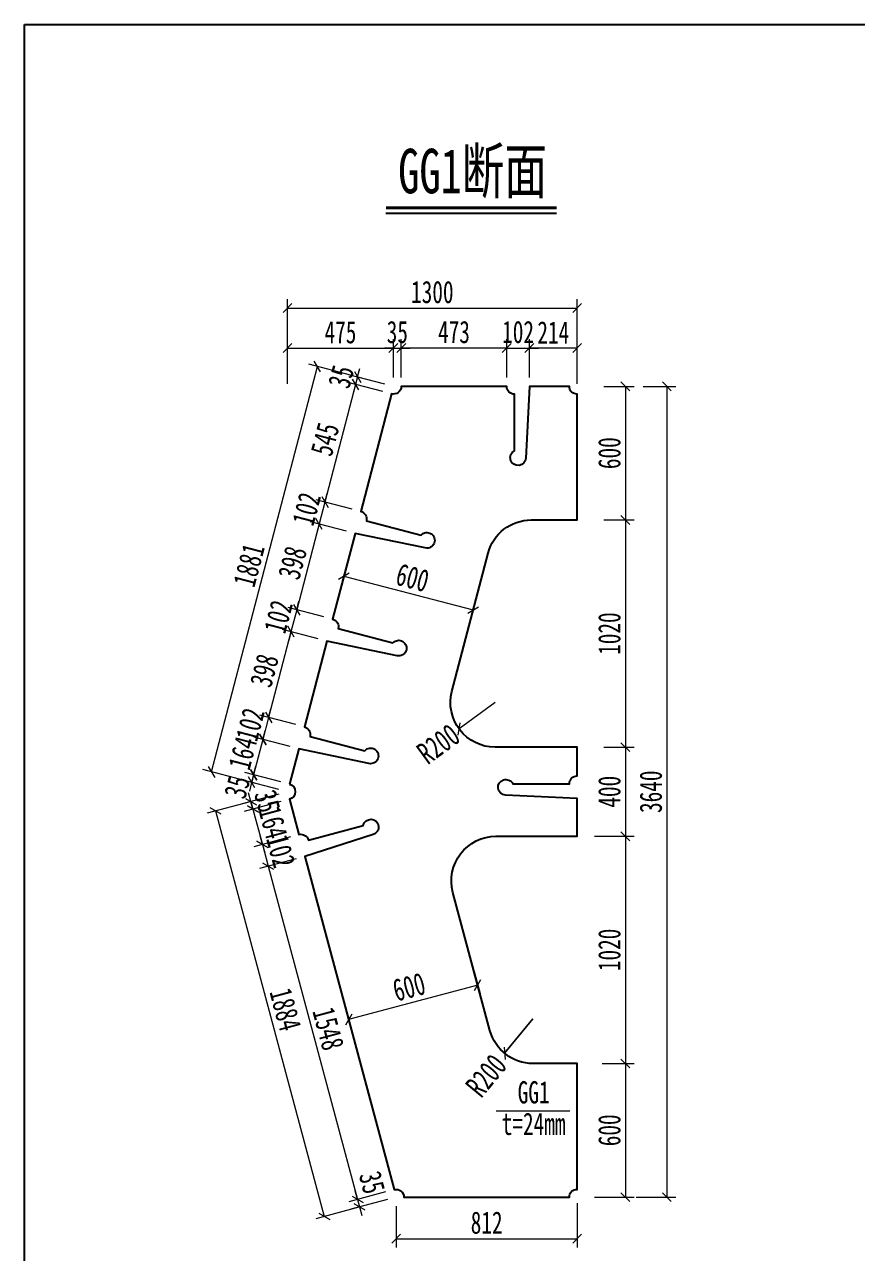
# Model space of a CAD drawing. Header units: millimetres. Extents: x -89049 to 410567, y -307459 to -100425.
# Drawn here: x 136773 to 140506, y -263266 to -257754 of the extents above; entities that cross this region are included whole.
import ezdxf
from ezdxf.enums import TextEntityAlignment as Align

# ---------------------------------------------------------------- set-up
doc = ezdxf.new("R2010")
doc.units = ezdxf.units.MM
doc.layers.get('Defpoints').update_dxf_attribs({"color": 8})
for name, color, linetype, lineweight in [('文字', 7, 'Continuous', 15), ('标注线及字体', 2, 'Continuous', 15), ('细实线', 4, 'Continuous', 15), ('钢板粗线', 1, 'Continuous', 25)]:
    doc.layers.add(name, color=color, linetype=linetype, lineweight=lineweight)
doc.styles.add('111', font='', dxfattribs={"width": 0.7})
doc.styles.add('BM_Dim', font='', dxfattribs={"width": 0.85})
doc.styles.get('111').set_extended_font_data('仿宋_GB2312')
doc.styles.get('BM_Dim').set_extended_font_data('仿宋_GB2312')
doc.dimstyles.new('200', dxfattribs={"dimscale": 0, "dimtxt": 2.5, "dimasz": 1, "dimexe": 1, "dimexo": 1, "dimgap": 0.6, "dimtad": 1, "dimdec": 0, "dimdsep": 46, "dimtxsty": '111', "dimblk": 'OBLIQUE', "dimcen": 0, "dimclrd": 4, "dimclre": 4, "dimclrt": 4, "dimadec": 1, "dimazin": 2, "dimtfac": 1, "dimtdec": 0, "dimtix": 1, "dimtmove": 2, "dimatfit": 3, "dimfxl": 4, "dimfxlon": 1, "dimtolj": 1, "dimlwd": -1, "dimlwe": -1, "dimarcsym": 0})

# ---------------------------------------------------------------- blocks, each defined once
blk = doc.blocks.new('_Oblique')
at = {"color": 0, "linetype": 'ByBlock', "lineweight": -2}
blk.add_line((-0.5, -0.5), (0.5, 0.5), dxfattribs=at)
blk = doc.blocks.new('*D2321')
at = {"layer": 'Defpoints', "color": 0, "transparency": 16777216}
for p in [(138463.4, -259206), (138428.4, -259377.9), (138463.4, -259377.9)]:
    blk.add_point(p, dxfattribs=at)
at = {"layer": '细实线', "color": 4, "transparency": 16777216}
for p, q in [((138428.4, -259206), (138388.4, -259206)), ((138428.4, -259337.9), (138428.4, -259166)), ((138428.4, -259206), (138463.4, -259206)), ((138463.4, -259337.9), (138463.4, -259166)), ((138463.4, -259206), (138503.4, -259206))]:
    blk.add_line(p, q, dxfattribs=at)
at = {"layer": '细实线', "color": 4, "transparency": 16777216, "xscale": 40, "yscale": 40, "zscale": 40}
blk.add_blockref('_Oblique', (138428.4, -259206), dxfattribs=at)
at = {"layer": '细实线', "color": 4, "transparency": 16777216, "xscale": 40, "yscale": 40, "zscale": 40, "rotation": 180}
blk.add_blockref('_Oblique', (138463.4, -259206), dxfattribs=at)
at = {"layer": '细实线', "color": 4, "transparency": 16777216, "insert": (138445.9, -259134.5), "char_height": 100, "attachment_point": 5, "style": '111'}
blk.add_mtext('\\A1;35', dxfattribs=at)
blk = doc.blocks.new('*D2322')
at = {"layer": 'Defpoints', "color": 0, "transparency": 16777216}
for p in [(138463.4, -259206), (138463.4, -259377.9), (138936.7, -259378)]:
    blk.add_point(p, dxfattribs=at)
at = {"layer": '细实线', "color": 4, "transparency": 16777216}
for p, q in [((138463.4, -259337.9), (138463.4, -259166)), ((138936.7, -259206), (138463.4, -259206)), ((138936.7, -259338), (138936.7, -259166))]:
    blk.add_line(p, q, dxfattribs=at)
at = {"layer": '细实线', "color": 4, "transparency": 16777216, "xscale": 40, "yscale": 40, "zscale": 40, "rotation": 180}
blk.add_blockref('_Oblique', (138463.4, -259206), dxfattribs=at)
at = {"layer": '细实线', "color": 4, "transparency": 16777216, "xscale": 40, "yscale": 40, "zscale": 40}
blk.add_blockref('_Oblique', (138936.7, -259206), dxfattribs=at)
at = {"layer": '细实线', "color": 4, "transparency": 16777216, "insert": (138700.1, -259134.5), "char_height": 100, "attachment_point": 5, "style": '111'}
blk.add_mtext('\\A1;473', dxfattribs=at)
blk = doc.blocks.new('*D2323')
at = {"layer": 'Defpoints', "color": 0, "transparency": 16777216}
for p in [(139038.7, -259206), (138936.7, -259377.9), (139038.7, -259377.9)]:
    blk.add_point(p, dxfattribs=at)
at = {"layer": '细实线', "color": 4, "transparency": 16777216}
for p, q in [((138936.7, -259206), (138896.7, -259206)), ((138936.7, -259337.9), (138936.7, -259166)), ((138936.7, -259206), (139038.7, -259206)), ((139038.7, -259337.9), (139038.7, -259166)), ((139038.7, -259206), (139078.7, -259206))]:
    blk.add_line(p, q, dxfattribs=at)
at = {"layer": '细实线', "color": 4, "transparency": 16777216, "xscale": 40, "yscale": 40, "zscale": 40}
blk.add_blockref('_Oblique', (138936.7, -259206), dxfattribs=at)
at = {"layer": '细实线', "color": 4, "transparency": 16777216, "xscale": 40, "yscale": 40, "zscale": 40, "rotation": 180}
blk.add_blockref('_Oblique', (139038.7, -259206), dxfattribs=at)
at = {"layer": '细实线', "color": 4, "transparency": 16777216, "insert": (138987.7, -259134.5), "char_height": 100, "attachment_point": 5, "style": '111'}
blk.add_mtext('\\A1;102', dxfattribs=at)
blk = doc.blocks.new('*D2324')
at = {"layer": 'Defpoints', "color": 0, "transparency": 16777216}
for p in [(139038.7, -259206), (139038.7, -259377.9), (139252.7, -259420.6)]:
    blk.add_point(p, dxfattribs=at)
at = {"layer": '细实线', "color": 4, "transparency": 16777216}
for p, q in [((139038.7, -259337.9), (139038.7, -259166)), ((139252.7, -259206), (139038.7, -259206)), ((139252.7, -259366), (139252.7, -259166))]:
    blk.add_line(p, q, dxfattribs=at)
at = {"layer": '细实线', "color": 4, "transparency": 16777216, "xscale": 40, "yscale": 40, "zscale": 40, "rotation": 180}
blk.add_blockref('_Oblique', (139038.7, -259206), dxfattribs=at)
at = {"layer": '细实线', "color": 4, "transparency": 16777216, "xscale": 40, "yscale": 40, "zscale": 40}
blk.add_blockref('_Oblique', (139252.7, -259206), dxfattribs=at)
at = {"layer": '细实线', "color": 4, "transparency": 16777216, "insert": (139145.7, -259135.6), "char_height": 100, "attachment_point": 5, "style": '111'}
blk.add_mtext('\\A1;214', dxfattribs=at)
blk = doc.blocks.new('*D2325')
at = {"layer": 'Defpoints', "color": 0, "transparency": 16777216}
for p in [(139252.7, -259026.7), (137953.2, -259357.5), (139252.7, -259420.6)]:
    blk.add_point(p, dxfattribs=at)
at = {"layer": '细实线', "color": 4, "transparency": 16777216}
for p, q in [((137953.2, -259186.7), (137953.2, -258986.7)), ((137953.2, -259026.7), (139252.7, -259026.7)), ((139252.7, -259186.7), (139252.7, -258986.7))]:
    blk.add_line(p, q, dxfattribs=at)
at = {"layer": '细实线', "color": 4, "transparency": 16777216, "xscale": 40, "yscale": 40, "zscale": 40, "rotation": 180}
blk.add_blockref('_Oblique', (137953.2, -259026.7), dxfattribs=at)
at = {"layer": '细实线', "color": 4, "transparency": 16777216, "xscale": 40, "yscale": 40, "zscale": 40}
blk.add_blockref('_Oblique', (139252.7, -259026.7), dxfattribs=at)
at = {"layer": '细实线', "color": 4, "transparency": 16777216, "insert": (138603, -258955.1), "char_height": 100, "attachment_point": 5, "style": '111'}
blk.add_mtext('\\A1;1300', dxfattribs=at)
blk = doc.blocks.new('*D2326')
at = {"layer": 'Defpoints', "color": 0, "transparency": 16777216}
for p in [(138258.6, -259369.7), (138419.6, -259411.8), (138428.4, -259377.9)]:
    blk.add_point(p, dxfattribs=at)
at = {"layer": '细实线', "color": 4, "transparency": 16777216}
for p, q in [((138267.4, -259335.9), (138277.5, -259297.2)), ((138380.9, -259401.7), (138219.9, -259359.6)), ((138389.7, -259367.8), (138228.7, -259325.8)), ((138258.6, -259369.7), (138248.5, -259408.4)), ((138267.4, -259335.9), (138258.6, -259369.7))]:
    blk.add_line(p, q, dxfattribs=at)
at = {"layer": '细实线', "color": 4, "transparency": 16777216, "xscale": 40, "yscale": 40, "zscale": 40}
for p, rotation in [((138267.4, -259335.9), 255.3669732226288), ((138258.6, -259369.7), 75.36697322262874)]:
    blk.add_blockref('_Oblique', p, dxfattribs=dict(at, rotation=rotation))
at = {"layer": '细实线', "color": 4, "transparency": 16777216, "insert": (138193.8, -259334.7), "char_height": 100, "attachment_point": 5, "rotation": 75.367, "style": '111'}
blk.add_mtext('\\A1;35', dxfattribs=at)
blk = doc.blocks.new('*D2327')
at = {"layer": 'Defpoints', "color": 0, "transparency": 16777216}
for p in [(138419.6, -259411.8), (138120.9, -259897.2), (138281.8, -259939.2)]:
    blk.add_point(p, dxfattribs=at)
at = {"layer": '细实线', "color": 4, "transparency": 16777216}
for p, q in [((138258.6, -259369.7), (138120.9, -259897.2)), ((138380.9, -259401.7), (138219.9, -259359.6)), ((138243.1, -259929.1), (138082.2, -259887.1))]:
    blk.add_line(p, q, dxfattribs=at)
at = {"layer": '细实线', "color": 4, "transparency": 16777216, "xscale": 40, "yscale": 40, "zscale": 40}
for p, rotation in [((138258.6, -259369.7), 75.3669732225821), ((138120.9, -259897.2), 255.3669732225821)]:
    blk.add_blockref('_Oblique', p, dxfattribs=dict(at, rotation=rotation))
at = {"layer": '细实线', "color": 4, "transparency": 16777216, "insert": (138121.5, -259615.6), "char_height": 100, "attachment_point": 5, "rotation": 75.367, "style": '111'}
blk.add_mtext('\\A1;545', dxfattribs=at)
blk = doc.blocks.new('*D2328')
at = {"layer": 'Defpoints', "color": 0, "transparency": 16777216}
for p in [(138281.8, -259939.2), (138095.1, -259995.9), (138256.1, -260037.9)]:
    blk.add_point(p, dxfattribs=at)
at = {"layer": '细实线', "color": 4, "transparency": 16777216}
for p, q in [((138120.9, -259897.2), (138131, -259858.5)), ((138243.1, -259929.1), (138082.2, -259887.1)), ((138120.9, -259897.2), (138095.1, -259995.9)), ((138217.4, -260027.8), (138056.4, -259985.8)), ((138095.1, -259995.9), (138085, -260034.6))]:
    blk.add_line(p, q, dxfattribs=at)
at = {"layer": '细实线', "color": 4, "transparency": 16777216, "xscale": 40, "yscale": 40, "zscale": 40}
for p, rotation in [((138120.9, -259897.2), 255.3669732225949), ((138095.1, -259995.9), 75.36697322259488)]:
    blk.add_blockref('_Oblique', p, dxfattribs=dict(at, rotation=rotation))
at = {"layer": '细实线', "color": 4, "transparency": 16777216, "insert": (138038.7, -259928.4), "char_height": 100, "attachment_point": 5, "rotation": 75.367, "style": '111'}
blk.add_mtext('\\A1;102', dxfattribs=at)
blk = doc.blocks.new('*D2329')
at = {"layer": 'Defpoints', "color": 0, "transparency": 16777216}
for p in [(138256.1, -260037.9), (137994.5, -260381), (138155.5, -260423)]:
    blk.add_point(p, dxfattribs=at)
at = {"layer": '细实线', "color": 4, "transparency": 16777216}
for p, q in [((138095.1, -259995.9), (137994.5, -260381)), ((138217.4, -260027.8), (138056.4, -259985.8)), ((138116.8, -260412.9), (137955.8, -260370.9))]:
    blk.add_line(p, q, dxfattribs=at)
at = {"layer": '细实线', "color": 4, "transparency": 16777216, "xscale": 40, "yscale": 40, "zscale": 40}
for p, rotation in [((138095.1, -259995.9), 75.36697322257992), ((137994.5, -260381), 255.3669732225799)]:
    blk.add_blockref('_Oblique', p, dxfattribs=dict(at, rotation=rotation))
at = {"layer": '细实线', "color": 4, "transparency": 16777216, "insert": (137975.6, -260170.3), "char_height": 100, "attachment_point": 5, "rotation": 75.367, "style": '111'}
blk.add_mtext('\\A1;398', dxfattribs=at)
blk = doc.blocks.new('*D2330')
at = {"layer": 'Defpoints', "color": 0, "transparency": 16777216}
for p in [(138155.5, -260423), (137968.8, -260479.7), (138129.8, -260521.7)]:
    blk.add_point(p, dxfattribs=at)
at = {"layer": '细实线', "color": 4, "transparency": 16777216}
for p, q in [((137994.5, -260381), (138004.7, -260342.3)), ((138116.8, -260412.9), (137955.8, -260370.9)), ((137994.5, -260381), (137968.8, -260479.7)), ((138091.1, -260511.6), (137930.1, -260469.5)), ((137968.8, -260479.7), (137958.7, -260518.4))]:
    blk.add_line(p, q, dxfattribs=at)
at = {"layer": '细实线', "color": 4, "transparency": 16777216, "xscale": 40, "yscale": 40, "zscale": 40}
for p, rotation in [((137994.5, -260381), 255.3669732225715), ((137968.8, -260479.7), 75.3669732225715)]:
    blk.add_blockref('_Oblique', p, dxfattribs=dict(at, rotation=rotation))
at = {"layer": '细实线', "color": 4, "transparency": 16777216, "insert": (137912.4, -260412.2), "char_height": 100, "attachment_point": 5, "rotation": 75.367, "style": '111'}
blk.add_mtext('\\A1;102', dxfattribs=at)
blk = doc.blocks.new('*D2331')
at = {"layer": 'Defpoints', "color": 0, "transparency": 16777216}
for p in [(138129.8, -260521.7), (137868.2, -260864.7), (138029.2, -260906.8)]:
    blk.add_point(p, dxfattribs=at)
at = {"layer": '细实线', "color": 4, "transparency": 16777216}
for p, q in [((138091.1, -260511.6), (137930.1, -260469.5)), ((137968.8, -260479.7), (137868.2, -260864.7)), ((137990.5, -260896.7), (137829.5, -260854.6))]:
    blk.add_line(p, q, dxfattribs=at)
at = {"layer": '细实线', "color": 4, "transparency": 16777216, "xscale": 40, "yscale": 40, "zscale": 40}
for p, rotation in [((137968.8, -260479.7), 75.36697322257992), ((137868.2, -260864.7), 255.3669732225799)]:
    blk.add_blockref('_Oblique', p, dxfattribs=dict(at, rotation=rotation))
at = {"layer": '细实线', "color": 4, "transparency": 16777216, "insert": (137849.3, -260654.1), "char_height": 100, "attachment_point": 5, "rotation": 75.367, "style": '111'}
blk.add_mtext('\\A1;398', dxfattribs=at)
blk = doc.blocks.new('*D2332')
at = {"layer": 'Defpoints', "color": 0, "transparency": 16777216}
for p in [(138029.2, -260906.8), (137842.5, -260963.4), (138003.4, -261005.5)]:
    blk.add_point(p, dxfattribs=at)
at = {"layer": '细实线', "color": 4, "transparency": 16777216}
for p, q in [((137990.5, -260896.7), (137829.5, -260854.6)), ((137868.2, -260864.7), (137878.3, -260826)), ((137868.2, -260864.7), (137842.5, -260963.4)), ((137964.7, -260995.4), (137803.8, -260953.3)), ((137842.5, -260963.4), (137832.4, -261002.1))]:
    blk.add_line(p, q, dxfattribs=at)
at = {"layer": '细实线', "color": 4, "transparency": 16777216, "xscale": 40, "yscale": 40, "zscale": 40}
for p, rotation in [((137868.2, -260864.7), 255.3669732225949), ((137842.5, -260963.4), 75.36697322259488)]:
    blk.add_blockref('_Oblique', p, dxfattribs=dict(at, rotation=rotation))
at = {"layer": '细实线', "color": 4, "transparency": 16777216, "insert": (137786.1, -260896), "char_height": 100, "attachment_point": 5, "rotation": 75.367, "style": '111'}
blk.add_mtext('\\A1;102', dxfattribs=at)
blk = doc.blocks.new('*D2333')
at = {"layer": 'Defpoints', "color": 0, "transparency": 16777216}
for p in [(138003.4, -261005.5), (137801, -261122.1), (137962, -261164.1)]:
    blk.add_point(p, dxfattribs=at)
at = {"layer": '细实线', "color": 4, "transparency": 16777216}
for p, q in [((137842.5, -260963.4), (137801, -261122.1)), ((137964.7, -260995.4), (137803.8, -260953.3)), ((137842.5, -260963.4), (137852.6, -260924.7)), ((137923.3, -261154), (137762.3, -261112)), ((137801, -261122.1), (137790.9, -261160.8))]:
    blk.add_line(p, q, dxfattribs=at)
at = {"layer": '细实线', "color": 4, "transparency": 16777216, "xscale": 40, "yscale": 40, "zscale": 40}
for p, rotation in [((137842.5, -260963.4), 255.36697322259), ((137801, -261122.1), 75.36697322258996)]:
    blk.add_blockref('_Oblique', p, dxfattribs=dict(at, rotation=rotation))
at = {"layer": '细实线', "color": 4, "transparency": 16777216, "insert": (137752.5, -261024.7), "char_height": 100, "attachment_point": 5, "rotation": 75.367, "style": '111'}
blk.add_mtext('\\A1;164', dxfattribs=at)
blk = doc.blocks.new('*D2334')
at = {"layer": 'Defpoints', "color": 0, "transparency": 16777216}
for p in [(137792.2, -261156), (137962, -261164.1), (137953.2, -261198)]:
    blk.add_point(p, dxfattribs=at)
at = {"layer": '细实线', "color": 4, "transparency": 16777216}
for p, q in [((137923.3, -261154), (137762.3, -261112)), ((137801, -261122.1), (137792.2, -261156)), ((137801, -261122.1), (137811.1, -261083.4)), ((137914.5, -261187.9), (137753.5, -261145.9)), ((137792.2, -261156), (137782.1, -261194.7))]:
    blk.add_line(p, q, dxfattribs=at)
at = {"layer": '细实线', "color": 4, "transparency": 16777216, "xscale": 40, "yscale": 40, "zscale": 40}
for p, rotation in [((137792.2, -261156), 75.36697322281314), ((137801, -261122.1), 255.3669732228131)]:
    blk.add_blockref('_Oblique', p, dxfattribs=dict(at, rotation=rotation))
at = {"layer": '细实线', "color": 4, "transparency": 16777216, "insert": (137727.4, -261176.7), "char_height": 100, "attachment_point": 5, "rotation": 75.367, "style": '111'}
blk.add_mtext('\\A1;35', dxfattribs=at)
blk = doc.blocks.new('*D2335')
at = {"layer": 'Defpoints', "color": 0, "transparency": 16777216}
for p in [(138087.3, -259288.8), (138428.4, -259377.9), (137953.2, -261198)]:
    blk.add_point(p, dxfattribs=at)
at = {"layer": '细实线', "color": 4, "transparency": 16777216}
for p, q in [((137612.1, -261108.9), (138087.3, -259288.8)), ((138242.1, -259329.2), (138048.6, -259278.7)), ((137766.9, -261149.3), (137573.4, -261098.8))]:
    blk.add_line(p, q, dxfattribs=at)
at = {"layer": '细实线', "color": 4, "transparency": 16777216, "xscale": 40, "yscale": 40, "zscale": 40}
for p, rotation in [((138087.3, -259288.8), 75.36697322258955), ((137612.1, -261108.9), 255.3669732225895)]:
    blk.add_blockref('_Oblique', p, dxfattribs=dict(at, rotation=rotation))
at = {"layer": '细实线', "color": 4, "transparency": 16777216, "insert": (137780.4, -260180.8), "char_height": 100, "attachment_point": 5, "rotation": 75.367, "style": '111'}
blk.add_mtext('\\A1;1881', dxfattribs=at)
blk = doc.blocks.new('*D2336')
at = {"layer": 'Defpoints', "color": 0, "transparency": 16777216}
for p in [(137953.2, -261198), (137962.2, -261231.8), (137798, -261275.8)]:
    blk.add_point(p, dxfattribs=at)
at = {"layer": '细实线', "color": 4, "transparency": 16777216}
for p, q in [((137914.5, -261208.3), (137750.3, -261252.3)), ((137923.6, -261242.1), (137759.4, -261286.1)), ((137788.9, -261242), (137778.6, -261203.3)), ((137788.9, -261242), (137798, -261275.8)), ((137798, -261275.8), (137808.3, -261314.4))]:
    blk.add_line(p, q, dxfattribs=at)
at = {"layer": '细实线', "color": 4, "transparency": 16777216, "xscale": 40, "yscale": 40, "zscale": 40}
for p, rotation in [((137788.9, -261242), 284.9948771476882), ((137798, -261275.8), 104.9948771476882)]:
    blk.add_blockref('_Oblique', p, dxfattribs=dict(at, rotation=rotation))
at = {"layer": '细实线', "color": 4, "transparency": 16777216, "insert": (137862.6, -261240.4), "char_height": 100, "attachment_point": 5, "rotation": 284.9949, "style": '111'}
blk.add_mtext('\\A1;35', dxfattribs=at)
blk = doc.blocks.new('*D2337')
at = {"layer": 'Defpoints', "color": 0, "transparency": 16777216}
for p in [(137962.2, -261231.8), (138004.7, -261390.2), (137840.4, -261434.2)]:
    blk.add_point(p, dxfattribs=at)
at = {"layer": '细实线', "color": 4, "transparency": 16777216}
for p, q in [((137923.6, -261242.1), (137759.4, -261286.1)), ((137798, -261275.8), (137787.6, -261237.2)), ((137798, -261275.8), (137840.4, -261434.2)), ((137966, -261400.6), (137801.8, -261444.6)), ((137840.4, -261434.2), (137850.8, -261472.9))]:
    blk.add_line(p, q, dxfattribs=at)
at = {"layer": '细实线', "color": 4, "transparency": 16777216, "xscale": 40, "yscale": 40, "zscale": 40}
for p, rotation in [((137798, -261275.8), 284.9948771477149), ((137840.4, -261434.2), 104.9948771477149)]:
    blk.add_blockref('_Oblique', p, dxfattribs=dict(at, rotation=rotation))
at = {"layer": '细实线', "color": 4, "transparency": 16777216, "insert": (137888.3, -261336.5), "char_height": 100, "attachment_point": 5, "rotation": 284.9949, "style": '111'}
blk.add_mtext('\\A1;164', dxfattribs=at)
blk = doc.blocks.new('*D2338')
at = {"layer": 'Defpoints', "color": 0, "transparency": 16777216}
for p in [(138004.7, -261390.2), (138031.1, -261488.8), (137866.8, -261532.8)]:
    blk.add_point(p, dxfattribs=at)
at = {"layer": '细实线', "color": 4, "transparency": 16777216}
for p, q in [((137966, -261400.6), (137801.8, -261444.6)), ((137840.4, -261434.2), (137830.1, -261395.6)), ((137840.4, -261434.2), (137866.8, -261532.8)), ((137992.4, -261499.1), (137828.2, -261543.1)), ((137866.8, -261532.8), (137877.2, -261571.4))]:
    blk.add_line(p, q, dxfattribs=at)
at = {"layer": '细实线', "color": 4, "transparency": 16777216, "xscale": 40, "yscale": 40, "zscale": 40}
for p, rotation in [((137840.4, -261434.2), 284.9948771476717), ((137866.8, -261532.8), 104.9948771476717)]:
    blk.add_blockref('_Oblique', p, dxfattribs=dict(at, rotation=rotation))
at = {"layer": '细实线', "color": 4, "transparency": 16777216, "insert": (137922.8, -261465), "char_height": 100, "attachment_point": 5, "rotation": 284.9949, "style": '111'}
blk.add_mtext('\\A1;102', dxfattribs=at)
blk = doc.blocks.new('*D2339')
at = {"layer": 'Defpoints', "color": 0, "transparency": 16777216}
for p in [(138031.1, -261488.8), (138431.6, -262984.2), (138267.4, -263028.2)]:
    blk.add_point(p, dxfattribs=at)
at = {"layer": '细实线', "color": 4, "transparency": 16777216}
for p, q in [((137992.4, -261499.1), (137828.2, -261543.1)), ((137866.8, -261532.8), (138267.4, -263028.2)), ((138393, -262994.6), (138228.7, -263038.6))]:
    blk.add_line(p, q, dxfattribs=at)
at = {"layer": '细实线', "color": 4, "transparency": 16777216, "xscale": 40, "yscale": 40, "zscale": 40}
for p, rotation in [((137866.8, -261532.8), 104.9948771477022), ((138267.4, -263028.2), 284.9948771477022)]:
    blk.add_blockref('_Oblique', p, dxfattribs=dict(at, rotation=rotation))
at = {"layer": '细实线', "color": 4, "transparency": 16777216, "insert": (138136.2, -262262), "char_height": 100, "attachment_point": 5, "rotation": 284.9949, "style": '111'}
blk.add_mtext('\\A1;1548', dxfattribs=at)
blk = doc.blocks.new('*D2340')
at = {"layer": 'Defpoints', "color": 0, "transparency": 16777216}
for p in [(138431.6, -262984.2), (138276.4, -263062), (138440.7, -263018)]:
    blk.add_point(p, dxfattribs=at)
at = {"layer": '细实线', "color": 4, "transparency": 16777216}
for p, q in [((138393, -262994.6), (138228.7, -263038.6)), ((138267.4, -263028.2), (138257, -262989.6)), ((138402, -263028.4), (138237.8, -263072.4)), ((138267.4, -263028.2), (138276.4, -263062)), ((138276.4, -263062), (138286.8, -263100.7))]:
    blk.add_line(p, q, dxfattribs=at)
at = {"layer": '细实线', "color": 4, "transparency": 16777216, "xscale": 40, "yscale": 40, "zscale": 40}
for p, rotation in [((138267.4, -263028.2), 284.9948771476882), ((138276.4, -263062), 104.9948771476882)]:
    blk.add_blockref('_Oblique', p, dxfattribs=dict(at, rotation=rotation))
at = {"layer": '细实线', "color": 4, "transparency": 16777216, "insert": (138332.6, -262952.3), "char_height": 100, "attachment_point": 5, "rotation": 284.9949, "style": '111'}
blk.add_mtext('\\A1;35', dxfattribs=at)
blk = doc.blocks.new('*D2341')
at = {"layer": 'Defpoints', "color": 0, "transparency": 16777216}
for p in [(137953.2, -261198), (138440.7, -263018), (138118.3, -263104.4)]:
    blk.add_point(p, dxfattribs=at)
at = {"layer": '细实线', "color": 4, "transparency": 16777216}
for p, q in [((137785.3, -261242.9), (137592.2, -261294.7)), ((137630.8, -261284.3), (138118.3, -263104.4)), ((138272.8, -263063), (138079.7, -263114.7))]:
    blk.add_line(p, q, dxfattribs=at)
at = {"layer": '细实线', "color": 4, "transparency": 16777216, "xscale": 40, "yscale": 40, "zscale": 40}
for p, rotation in [((137630.8, -261284.3), 104.9948771476981), ((138118.3, -263104.4), 284.9948771476981)]:
    blk.add_blockref('_Oblique', p, dxfattribs=dict(at, rotation=rotation))
at = {"layer": '细实线', "color": 4, "transparency": 16777216, "insert": (137943.7, -262175.8), "char_height": 100, "attachment_point": 5, "rotation": 284.9949, "style": '111'}
blk.add_mtext('\\A1;1884', dxfattribs=at)
blk = doc.blocks.new('*D2342')
at = {"layer": 'Defpoints', "color": 0, "transparency": 16777216}
for p in [(139252.7, -262975.2), (138440.7, -263018), (139252.7, -263204.6)]:
    blk.add_point(p, dxfattribs=at)
at = {"layer": '细实线', "color": 4, "transparency": 16777216}
for p, q in [((138440.7, -263058), (138440.7, -263244.6)), ((139252.7, -263044.6), (139252.7, -263244.6)), ((138440.7, -263204.6), (139252.7, -263204.6))]:
    blk.add_line(p, q, dxfattribs=at)
at = {"layer": '细实线', "color": 4, "transparency": 16777216, "xscale": 40, "yscale": 40, "zscale": 40, "rotation": 180}
blk.add_blockref('_Oblique', (138440.7, -263204.6), dxfattribs=at)
at = {"layer": '细实线', "color": 4, "transparency": 16777216, "xscale": 40, "yscale": 40, "zscale": 40}
blk.add_blockref('_Oblique', (139252.7, -263204.6), dxfattribs=at)
at = {"layer": '细实线', "color": 4, "transparency": 16777216, "insert": (138846.7, -263133.1), "char_height": 100, "attachment_point": 5, "style": '111'}
blk.add_mtext('\\A1;812', dxfattribs=at)
blk = doc.blocks.new('*D2343')
at = {"layer": 'Defpoints', "color": 0, "transparency": 16777216}
for p in [(139332.5, -259377.9), (139362.4, -259977.9), (139469.2, -259977.9)]:
    blk.add_point(p, dxfattribs=at)
at = {"layer": '细实线', "color": 4, "transparency": 16777216}
for p, q in [((139372.5, -259377.9), (139509.2, -259377.9)), ((139469.2, -259377.9), (139469.2, -259977.9)), ((139402.4, -259977.9), (139509.2, -259977.9))]:
    blk.add_line(p, q, dxfattribs=at)
at = {"layer": '细实线', "color": 4, "transparency": 16777216, "xscale": 40, "yscale": 40, "zscale": 40}
for p, rotation in [((139469.2, -259377.9), 90), ((139469.2, -259977.9), 270)]:
    blk.add_blockref('_Oblique', p, dxfattribs=dict(at, rotation=rotation))
at = {"layer": '细实线', "color": 4, "transparency": 16777216, "insert": (139397.7, -259677.9), "char_height": 100, "attachment_point": 5, "rotation": 90, "style": '111'}
blk.add_mtext('\\A1;600', dxfattribs=at)
blk = doc.blocks.new('*D2344')
at = {"layer": 'Defpoints', "color": 0, "transparency": 16777216}
for p in [(139332.5, -259977.9), (139362.4, -260997.9), (139469.2, -260997.9)]:
    blk.add_point(p, dxfattribs=at)
at = {"layer": '细实线', "color": 4, "transparency": 16777216}
for p, q in [((139372.5, -259977.9), (139509.2, -259977.9)), ((139469.2, -259977.9), (139469.2, -260997.9)), ((139402.4, -260997.9), (139509.2, -260997.9))]:
    blk.add_line(p, q, dxfattribs=at)
at = {"layer": '细实线', "color": 4, "transparency": 16777216, "xscale": 40, "yscale": 40, "zscale": 40}
for p, rotation in [((139469.2, -259977.9), 90), ((139469.2, -260997.9), 270)]:
    blk.add_blockref('_Oblique', p, dxfattribs=dict(at, rotation=rotation))
at = {"layer": '细实线', "color": 4, "transparency": 16777216, "insert": (139397.7, -260487.9), "char_height": 100, "attachment_point": 5, "rotation": 90, "style": '111'}
blk.add_mtext('\\A1;1020', dxfattribs=at)
blk = doc.blocks.new('*D2345')
at = {"layer": 'Defpoints', "color": 0, "transparency": 16777216}
for p in [(139332.5, -260997.9), (139290.9, -261397.9), (139469.2, -261397.9)]:
    blk.add_point(p, dxfattribs=at)
at = {"layer": '细实线', "color": 4, "transparency": 16777216}
for p, q in [((139372.5, -260997.9), (139509.2, -260997.9)), ((139469.2, -260997.9), (139469.2, -261397.9)), ((139330.9, -261397.9), (139509.2, -261397.9))]:
    blk.add_line(p, q, dxfattribs=at)
at = {"layer": '细实线', "color": 4, "transparency": 16777216, "xscale": 40, "yscale": 40, "zscale": 40}
for p, rotation in [((139469.2, -260997.9), 90), ((139469.2, -261397.9), 270)]:
    blk.add_blockref('_Oblique', p, dxfattribs=dict(at, rotation=rotation))
at = {"layer": '细实线', "color": 4, "transparency": 16777216, "insert": (139397.7, -261197.9), "char_height": 100, "attachment_point": 5, "rotation": 90, "style": '111'}
blk.add_mtext('\\A1;400', dxfattribs=at)
blk = doc.blocks.new('*D2346')
at = {"layer": 'Defpoints', "color": 0, "transparency": 16777216}
for p in [(139332.5, -261397.9), (139325.1, -262418), (139469.2, -262418)]:
    blk.add_point(p, dxfattribs=at)
at = {"layer": '细实线', "color": 4, "transparency": 16777216}
for p, q in [((139372.5, -261397.9), (139509.2, -261397.9)), ((139469.2, -261397.9), (139469.2, -262418)), ((139365.1, -262418), (139509.2, -262418))]:
    blk.add_line(p, q, dxfattribs=at)
at = {"layer": '细实线', "color": 4, "transparency": 16777216, "xscale": 40, "yscale": 40, "zscale": 40}
for p, rotation in [((139469.2, -261397.9), 90), ((139469.2, -262418), 270)]:
    blk.add_blockref('_Oblique', p, dxfattribs=dict(at, rotation=rotation))
at = {"layer": '细实线', "color": 4, "transparency": 16777216, "insert": (139397.7, -261908), "char_height": 100, "attachment_point": 5, "rotation": 90, "style": '111'}
blk.add_mtext('\\A1;1020', dxfattribs=at)
blk = doc.blocks.new('*D2347')
at = {"layer": 'Defpoints', "color": 0, "transparency": 16777216}
for p in [(139332.5, -262418), (139290.9, -263018), (139469.2, -263018)]:
    blk.add_point(p, dxfattribs=at)
at = {"layer": '细实线', "color": 4, "transparency": 16777216}
for p, q in [((139372.5, -262418), (139509.2, -262418)), ((139469.2, -262418), (139469.2, -263018)), ((139330.9, -263018), (139509.2, -263018))]:
    blk.add_line(p, q, dxfattribs=at)
at = {"layer": '细实线', "color": 4, "transparency": 16777216, "xscale": 40, "yscale": 40, "zscale": 40}
for p, rotation in [((139469.2, -262418), 90), ((139469.2, -263018), 270)]:
    blk.add_blockref('_Oblique', p, dxfattribs=dict(at, rotation=rotation))
at = {"layer": '细实线', "color": 4, "transparency": 16777216, "insert": (139397.7, -262718), "char_height": 100, "attachment_point": 5, "rotation": 90, "style": '111'}
blk.add_mtext('\\A1;600', dxfattribs=at)
blk = doc.blocks.new('*D2348')
at = {"layer": 'Defpoints', "color": 0, "transparency": 16777216}
for p in [(138884.5, -260797.9), (138722.9, -260915.8)]:
    blk.add_point(p, dxfattribs=at)
at = {"layer": '细实线', "color": 4, "transparency": 16777216}
for p in [(138884.5, -260797.9), (138722.9, -260915.8)]:
    blk.add_line(p, (138722.9, -260915.8), dxfattribs=at)
blk.add_arc((138884.5, -260797.9), 200, 204.6348, 258.5217, dxfattribs=at)
at = {"layer": '细实线', "color": 4, "transparency": 16777216, "xscale": 40, "yscale": 40, "zscale": 40, "rotation": 36.11316447564208}
blk.add_blockref('_Oblique', (138722.9, -260915.8), dxfattribs=at)
at = {"layer": '细实线', "color": 4, "transparency": 16777216, "insert": (138630.1, -260983.5), "char_height": 100, "attachment_point": 5, "rotation": 36.1132, "style": '111'}
blk.add_mtext('\\A1;R200', dxfattribs=at)
blk = doc.blocks.new('*D2349')
at = {"layer": 'Defpoints', "color": 0, "transparency": 16777216}
for p in [(139054.6, -262218), (138927.3, -262372.3)]:
    blk.add_point(p, dxfattribs=at)
at = {"layer": '细实线', "color": 4, "transparency": 16777216}
for p, q in [((138927.3, -262372.3), (139054.6, -262218)), ((139054.6, -262218), (138927.3, -262372.3))]:
    blk.add_line(p, q, dxfattribs=at)
blk.add_arc((139054.6, -262218), 200, 219.0006, 258.5217, dxfattribs=at)
at = {"layer": '细实线', "color": 4, "transparency": 16777216, "xscale": 40, "yscale": 40, "zscale": 40, "rotation": 230.4788979974689}
blk.add_blockref('_Oblique', (138927.3, -262372.3), dxfattribs=at)
at = {"layer": '细实线', "color": 4, "transparency": 16777216, "insert": (138844.7, -262472.5), "char_height": 100, "attachment_point": 5, "rotation": 50.4789, "style": '111'}
blk.add_mtext('\\A1;R200', dxfattribs=at)
blk = doc.blocks.new('*D2350')
at = {"layer": 'Defpoints', "color": 0, "transparency": 16777216}
for p in [(138778.4, -261959.7), (138198.8, -262115), (138227.2, -262221.1)]:
    blk.add_point(p, dxfattribs=at)
at = {"layer": '细实线', "color": 4, "transparency": 16777216}
for p, q in [((138788.7, -261998.4), (138817.2, -262104.5)), ((138806.8, -262065.9), (138227.2, -262221.1)), ((138209.1, -262153.6), (138237.6, -262259.8))]:
    blk.add_line(p, q, dxfattribs=at)
at = {"layer": '细实线', "color": 4, "transparency": 16777216, "xscale": 40, "yscale": 40, "zscale": 40}
for p, rotation in [((138806.8, -262065.9), 14.99487714769903), ((138227.2, -262221.1), 194.994877147699)]:
    blk.add_blockref('_Oblique', p, dxfattribs=dict(at, rotation=rotation))
at = {"layer": '细实线', "color": 4, "transparency": 16777216, "insert": (138498.5, -262074.4), "char_height": 100, "attachment_point": 5, "rotation": 14.9949, "style": '111'}
blk.add_mtext('\\A1;600', dxfattribs=at)
blk = doc.blocks.new('*D2351')
at = {"layer": 'Defpoints', "color": 0, "transparency": 16777216}
for p in [(138233.8, -260123.2), (138814.3, -260274.8), (138786.4, -260382)]:
    blk.add_point(p, dxfattribs=at)
at = {"layer": '细实线', "color": 4, "transparency": 16777216}
for p, q in [((138223.7, -260161.9), (138195.7, -260269.1)), ((138205.8, -260230.4), (138786.4, -260382)), ((138804.2, -260313.5), (138776.3, -260420.7))]:
    blk.add_line(p, q, dxfattribs=at)
at = {"layer": '细实线', "color": 4, "transparency": 16777216, "xscale": 40, "yscale": 40, "zscale": 40}
for p, rotation in [((138205.8, -260230.4), 165.3669732225838), ((138786.4, -260382), 345.3669732225838)]:
    blk.add_blockref('_Oblique', p, dxfattribs=dict(at, rotation=rotation))
at = {"layer": '细实线', "color": 4, "transparency": 16777216, "insert": (138514.2, -260236.9), "char_height": 100, "attachment_point": 5, "rotation": 345.367, "style": '111'}
blk.add_mtext('\\A1;600', dxfattribs=at)
blk = doc.blocks.new('*D2387')
at = {"layer": 'Defpoints', "color": 0, "transparency": 16777216}
for p in [(139509.2, -259377.9), (139476.8, -263018), (139655.1, -263018)]:
    blk.add_point(p, dxfattribs=at)
at = {"layer": '细实线', "color": 4, "transparency": 16777216}
for p, q in [((139549.2, -259377.9), (139695.1, -259377.9)), ((139655.1, -259377.9), (139655.1, -263018)), ((139516.8, -263018), (139695.1, -263018))]:
    blk.add_line(p, q, dxfattribs=at)
at = {"layer": '细实线', "color": 4, "transparency": 16777216, "xscale": 40, "yscale": 40, "zscale": 40}
for p, rotation in [((139655.1, -259377.9), 90), ((139655.1, -263018), 270)]:
    blk.add_blockref('_Oblique', p, dxfattribs=dict(at, rotation=rotation))
at = {"layer": '细实线', "color": 4, "transparency": 16777216, "insert": (139583.6, -261198), "char_height": 100, "attachment_point": 5, "rotation": 90, "style": '111'}
blk.add_mtext('\\A1;3640', dxfattribs=at)
blk = doc.blocks.new('*D2388')
at = {"layer": 'Defpoints', "color": 0, "transparency": 16777216}
for p in [(138428.4, -259206), (138428.4, -259377.9), (137953.2, -261198)]:
    blk.add_point(p, dxfattribs=at)
at = {"layer": '细实线', "color": 4, "transparency": 16777216}
for p, q in [((137953.2, -259366), (137953.2, -259166)), ((137953.2, -259206), (138428.4, -259206)), ((138428.4, -259337.9), (138428.4, -259166))]:
    blk.add_line(p, q, dxfattribs=at)
at = {"layer": '细实线', "color": 4, "transparency": 16777216, "xscale": 40, "yscale": 40, "zscale": 40, "rotation": 180}
blk.add_blockref('_Oblique', (137953.2, -259206), dxfattribs=at)
at = {"layer": '细实线', "color": 4, "transparency": 16777216, "xscale": 40, "yscale": 40, "zscale": 40}
blk.add_blockref('_Oblique', (138428.4, -259206), dxfattribs=at)
at = {"layer": '细实线', "color": 4, "transparency": 16777216, "insert": (138190.8, -259135.6), "char_height": 100, "attachment_point": 5, "style": '111'}
blk.add_mtext('\\A1;475', dxfattribs=at)

msp = doc.modelspace()

# ---------------------------------------------------------------- linework, layer by layer
at = {"color": 4}
msp.add_line((138394.4, -258600.4), (139160.3, -258600.4), dxfattribs=at)
at = {"color": 6, "const_width": 14.4}
msp.add_lwpolyline([(138394.4, -258576.4), (139160.3, -258576.4)], dxfattribs=at)
at = {"layer": 'Defpoints'}
msp.add_lwpolyline([(136773.4, -257753.6), (152173.4, -257753.6), (152173.4, -267985.6), (136773.4, -267985.6)], close=True, dxfattribs=at)
at = {"layer": '细实线'}
msp.add_line((138889.7, -262630.2), (139220.5, -262630.2), dxfattribs=at)
at = {"layer": '钢板粗线'}
msp.add_lwpolyline([(137962, -261164.1, -0.76991), (137962.2, -261231.8), (138004.7, -261390.2, -0.414025), (138047.5, -261415), (138292.8, -261349.3, -1.730969), (138337.7, -261390), (138031.1, -261488.8), (138431.6, -262984.2, -0.493118), (138475.7, -263018), (139217.7, -263018, -0.414214), (139252.7, -262983), (139252.7, -262418), (139054.6, -262418, -0.339479), (138861.4, -262269.8), (138695.3, -261649.7, -0.493118), (138888.5, -261397.9), (139252.7, -261397.9), (139252.7, -261228.9), (138931, -261212.8, -1.731048), (138963.9, -261161.9), (139217.7, -261161.9, -0.414192), (139252.7, -261126.9), (139252.7, -260997.9), (138884.5, -260997.9, -0.491156), (138690.9, -260747.4), (138852.8, -260127.4, -0.341241), (139046.3, -259977.9), (139252.7, -259977.9), (139252.7, -259412.9, -0.414214), (139217.7, -259377.9), (139038.7, -259377.9), (139022.7, -259699.7, -1.73098), (138971.7, -259666.9), (138971.7, -259413, -0.414925), (138936.7, -259377.9), (138463.4, -259377.9, -0.491156), (138419.6, -259411.8), (138281.8, -259939.2, -0.414025), (138306.9, -259981.9), (138552.5, -260046, -1.730969), (138571.4, -260103.6), (138256.1, -260037.9), (138155.5, -260423, -0.414025), (138180.6, -260465.7), (138426.2, -260529.8, -1.730969), (138445.1, -260587.4), (138129.8, -260521.7), (138029.2, -260906.8, -0.414025), (138054.2, -260949.5), (138299.9, -261013.6, -1.730969), (138318.8, -261071.2), (138003.4, -261005.5), (137962, -261164.1)], format="xyb", dxfattribs=at)

# ---------------------------------------------------------------- texts
at = {"layer": '文字', "style": 'BM_Dim', "width": 0.7}
for s, p in [('GG1', (139057.4, -262627.4)), ('t=24mm', (139057.4, -262768.6))]:
    msp.add_text(s, height=100, dxfattribs=at).set_placement(p, align=Align.BOTTOM_CENTER)
at = {"layer": '标注线及字体', "style": '111', "width": 0.7}
msp.add_text('GG1断面', height=200, dxfattribs=at).set_placement((138783.4, -258408), align=Align.MIDDLE)

# ---------------------------------------------------------------- dimensions: what is measured, and where the dimension line sits
at = {"layer": '细实线'}
for base, p1, p2, picture, middle in [((139252.7306, -259026.6981), (137953.1835, -259357.4776), (139252.7306, -259420.6117), '*D2325', (138602.957, -258955.1306)), ((138428.4, -259206), (137953.2, -261198), (138428.4, -259377.9), '*D2388', (138190.8, -259135.6)), ((138463.4, -259206), (138428.4, -259377.9), (138463.4, -259377.9), '*D2321', (138445.9, -259134.5)), ((139038.7, -259206), (138936.7, -259377.9), (139038.7, -259377.9), '*D2323', (138987.7, -259134.5)), ((139252.7, -263204.6), (138440.7, -263018), (139252.7, -262975.2), '*D2342', (138846.7, -263133.1))]:
    dim = msp.add_linear_dim(base=base, p1=p1, p2=p2, dimstyle='200', override={"dimscale": 40, "dimblk": 'Oblique'}, dxfattribs=at)
    dim.commit()
    dim.dimension.update_dxf_attribs({"geometry": picture, "text_midpoint": middle})
for base, p1, p2, angle, picture, middle in [((138463.4, -259206), (138936.7, -259378), (138463.4, -259377.9), 180, '*D2322', (138700.1, -259134.5)), ((139038.7, -259206), (139252.7, -259420.6), (139038.7, -259377.9), 180, '*D2324', (139145.7, -259135.6)), ((139469.2, -259977.9), (139332.5, -259377.9), (139362.4, -259977.9), 90, '*D2343', (139397.7, -259677.9)), ((139655.1, -263018), (139509.2, -259377.9), (139476.8, -263018), 90, '*D2387', (139583.6, -261198)), ((139469.2, -260997.9), (139332.5, -259977.9), (139362.4, -260997.9), 90, '*D2344', (139397.7, -260487.9)), ((139469.2, -261397.9), (139332.5, -260997.9), (139290.9, -261397.9), 90, '*D2345', (139397.7, -261197.9)), ((139469.2, -262418), (139332.5, -261397.9), (139325.1, -262418), 90, '*D2346', (139397.7, -261908)), ((139469.2, -263018), (139332.5, -262418), (139290.9, -263018), 90, '*D2347', (139397.7, -262718))]:
    dim = msp.add_linear_dim(base=base, p1=p1, p2=p2, angle=angle, dimstyle='200', override={"dimscale": 40, "dimblk": 'Oblique'}, dxfattribs=at)
    dim.commit()
    dim.dimension.update_dxf_attribs({"geometry": picture, "text_midpoint": middle})
for p1, p2, distance, picture, middle in [((138428.4, -259377.9), (138419.6, -259411.8), -166.4, '*D2326', (138193.8, -259334.7)), ((137953.2, -261198), (138428.4, -259377.9), 352.6, '*D2335', (137780.4, -260180.8)), ((138419.6, -259411.8), (138281.8, -259939.2), -166.4, '*D2327', (138121.5, -259615.6)), ((138281.8, -259939.2), (138256.1, -260037.9), -166.4, '*D2328', (138038.7, -259928.4)), ((138256.1, -260037.9), (138155.5, -260423), -166.4, '*D2329', (137975.6, -260170.3)), ((138233.8, -260123.2), (138814.3, -260274.8), -110.7, '*D2351', (138514.2, -260236.9)), ((138155.5, -260423), (138129.8, -260521.7), -166.4, '*D2330', (137912.4, -260412.2)), ((138129.8, -260521.7), (138029.2, -260906.8), -166.4, '*D2331', (137849.3, -260654.1)), ((138029.2, -260906.8), (138003.4, -261005.5), -166.4, '*D2332', (137786.1, -260896)), ((138003.4, -261005.5), (137962, -261164.1), -166.4, '*D2333', (137752.5, -261024.7)), ((137953.2, -261198), (137962.2, -261231.8), -170, '*D2336', (137862.6, -261240.4)), ((137953.2, -261198), (138440.7, -263018), -333.8, '*D2341', (137943.7, -262175.8)), ((137962.2, -261231.8), (138004.7, -261390.2), -170, '*D2337', (137888.3, -261336.5)), ((138004.7, -261390.2), (138031.1, -261488.8), -170, '*D2338', (137922.8, -261465)), ((138031.1, -261488.8), (138431.6, -262984.2), -170, '*D2339', (138136.2, -262262)), ((138778.4, -261959.7), (138198.8, -262115), 109.9, '*D2350', (138498.5, -262074.4))]:
    dim = msp.add_aligned_dim(p1=p1, p2=p2, distance=distance, dimstyle='200', override={"dimscale": 40, "dimblk": 'Oblique'}, dxfattribs=at)
    dim.commit()
    dim.dimension.update_dxf_attribs({"geometry": picture, "text_midpoint": middle})
for center, mpoint, picture, middle in [((138884.5, -260797.9), (138722.9, -260915.8), '*D2348', (138630.1, -260983.5)), ((139054.6, -262218), (138927.3, -262372.3), '*D2349', (138844.7, -262472.5))]:
    dim = msp.add_radius_dim(center=center, mpoint=mpoint, dimstyle='200', override={"dimscale": 40, "dimblk": 'Oblique'}, dxfattribs=at)
    dim.commit()
    dim.dimension.update_dxf_attribs({"geometry": picture, "text_midpoint": middle, "dimtype": 164})
for base, p1, p2, angle, picture, middle in [((137792.2, -261156), (137962, -261164.1), (137953.2, -261198), 255.367, '*D2334', (137727.4, -261176.7)), ((138276.4, -263062), (138431.6, -262984.2), (138440.7, -263018), 284.9949, '*D2340', (138332.6, -262952.3))]:
    dim = msp.add_linear_dim(base=base, p1=p1, p2=p2, angle=angle, dimstyle='200', override={"dimscale": 40, "dimblk": 'Oblique'}, dxfattribs=at)
    dim.commit()
    dim.dimension.update_dxf_attribs({"geometry": picture, "text_midpoint": middle, "dimtype": 161})

doc.saveas('drawing.dxf')
